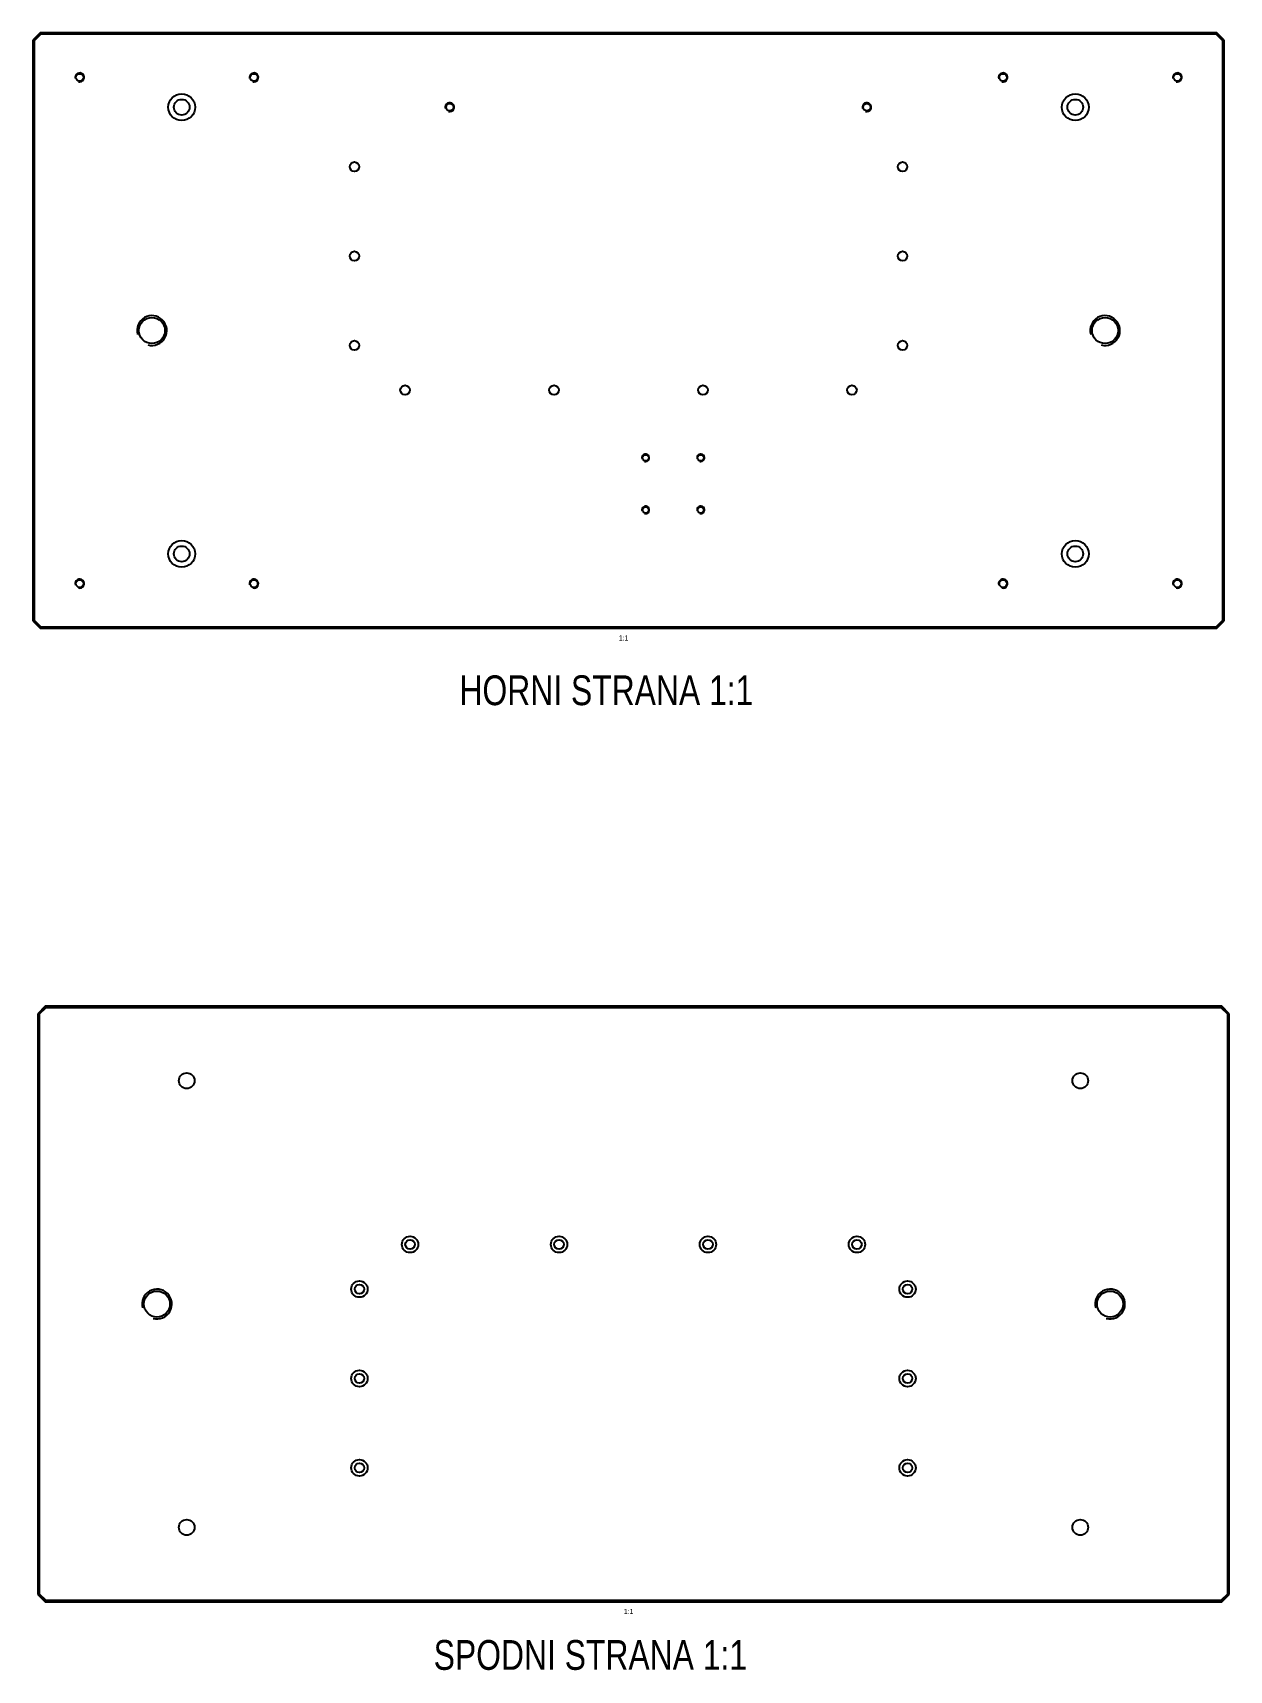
# Model space of a CAD drawing. Header units: millimetres. Extents: x 0 to 1582, y -523 to 577.
# Drawn here: x 779 to 1582, y -523 to 577 of the extents above; entities that cross this region are included whole.
import ezdxf

# ---------------------------------------------------------------- set-up
doc = ezdxf.new("R2010")
doc.units = ezdxf.units.MM
doc.header["$LTSCALE"] = 32.67
doc.layers.get('0').update_dxf_attribs({"linetype": 'CONTINUOUS'})
doc.styles.get("Standard").update_dxf_attribs({"font": 'txt', "width": 0.8})

msp = doc.modelspace()

# ---------------------------------------------------------------- linework, layer by layer
at = {"color": 7, "linetype": 'CONTINUOUS'}
for p, q in [((783.7712, 577.1071), (778.7712, 572.1071)), ((778.7712, 572.1071), (778.7712, 182.1071)), ((778.7712, 572.1071), (779.7712, 571.6929)), ((784.1854, 576.1071), (779.7712, 571.6929)), ((783.7712, 577.1071), (784.1854, 576.1071)), ((1573.7712, 577.1071), (783.7712, 577.1071)), ((1573.357, 576.1071), (784.1854, 576.1071)), ((1573.7712, 577.1071), (1573.357, 576.1071)), ((1577.7712, 571.6929), (1573.357, 576.1071)), ((1578.7712, 572.1071), (1573.7712, 577.1071)), ((1578.7712, 572.1071), (1577.7712, 571.6929)), ((1578.7712, 182.1071), (1578.7712, 572.1071)), ((779.7712, 571.6929), (779.7712, 182.5213)), ((1577.7712, 182.5213), (1577.7712, 571.6929)), ((778.7712, 182.1071), (779.7712, 182.5213)), ((778.7712, 182.1071), (783.7712, 177.1071)), ((779.7712, 182.5213), (784.1854, 178.1071)), ((783.7712, 177.1071), (784.1854, 178.1071)), ((783.7712, 177.1071), (1573.7712, 177.1071)), ((784.1854, 178.1071), (1573.357, 178.1071)), ((1573.357, 178.1071), (1577.7712, 182.5213)), ((1573.7712, 177.1071), (1573.357, 178.1071)), ((1573.7712, 177.1071), (1578.7712, 182.1071)), ((1578.7712, 182.1071), (1577.7712, 182.5213)), ((787.1271, -76.7306), (782.1271, -81.7306)), ((787.1271, -76.7306), (787.5413, -77.7306)), ((1577.1271, -76.7306), (787.1271, -76.7306)), ((1577.1271, -76.7306), (1576.7129, -77.7306)), ((1582.1271, -81.7306), (1577.1271, -76.7306)), ((782.1271, -81.7306), (782.1271, -471.7306)), ((782.1271, -81.7306), (783.1271, -82.1448)), ((787.5413, -77.7306), (783.1271, -82.1448)), ((783.1271, -82.1448), (783.1271, -471.3164)), ((1576.7129, -77.7306), (787.5413, -77.7306)), ((1581.1271, -82.1448), (1576.7129, -77.7306)), ((1582.1271, -81.7306), (1581.1271, -82.1448)), ((1581.1271, -471.3164), (1581.1271, -82.1448)), ((1582.1271, -471.7306), (1582.1271, -81.7306)), ((782.1271, -471.7306), (783.1271, -471.3164)), ((782.1271, -471.7306), (787.1271, -476.7306)), ((783.1271, -471.3164), (787.5413, -475.7306)), ((1576.7129, -475.7306), (1581.1271, -471.3164)), ((1577.1271, -476.7306), (1582.1271, -471.7306)), ((1582.1271, -471.7306), (1581.1271, -471.3164)), ((787.1271, -476.7306), (787.5413, -475.7306)), ((787.1271, -476.7306), (1577.1271, -476.7306)), ((787.5413, -475.7306), (1576.7129, -475.7306)), ((1577.1271, -476.7306), (1576.7129, -475.7306))]:
    msp.add_line(p, q, dxfattribs=at)
for centre, radius in [((810.2712, 547.1071), 2.5), ((927.2712, 547.1071), 2.5), ((1430.2712, 547.1071), 2.5), ((1547.2712, 547.1071), 2.5), ((878.7712, 527.1071), 9), ((878.7712, 527.1071), 5.25), ((1058.7712, 527.1071), 2.5), ((1338.7712, 527.1071), 2.5), ((1478.7712, 527.1071), 9), ((1478.7712, 527.1071), 5.25), ((994.7712, 487.1071), 3.2), ((1362.7712, 487.1071), 3.2), ((994.7712, 427.1071), 3.2), ((1362.7712, 427.1071), 3.2), ((858.7712, 377.1071), 8.75), ((1498.7712, 377.1071), 8.75), ((994.7712, 367.1071), 3.2), ((1362.7712, 367.1071), 3.2), ((1028.7712, 337.1071), 3.2), ((1128.7712, 337.1071), 3.2), ((1228.7712, 337.1071), 3.2), ((1328.7712, 337.1071), 3.2), ((1190.2712, 291.6071), 2.1), ((1227.2712, 291.6071), 2.1), ((1190.2712, 256.6071), 2.1), ((1227.2712, 256.6071), 2.1), ((878.7712, 227.1071), 9), ((878.7712, 227.1071), 5.25), ((1478.7712, 227.1071), 9), ((1478.7712, 227.1071), 5.25), ((810.2712, 207.1071), 2.5), ((927.2712, 207.1071), 2.5), ((1430.2712, 207.1071), 2.5), ((1547.2712, 207.1071), 2.5), ((882.1271, -126.7306), 5.25), ((1482.1271, -126.7306), 5.25), ((1032.1271, -236.7306), 5.5), ((1032.1271, -236.7306), 3.2), ((1132.1271, -236.7306), 5.5), ((1132.1271, -236.7306), 3.2), ((1232.1271, -236.7306), 5.5), ((1232.1271, -236.7306), 3.2), ((1332.1271, -236.7306), 5.5), ((1332.1271, -236.7306), 3.2), ((998.1271, -266.7306), 5.5), ((998.1271, -266.7306), 3.2), ((1366.1271, -266.7306), 5.5), ((1366.1271, -266.7306), 3.2), ((862.1271, -276.7306), 8.75), ((1502.1271, -276.7306), 8.75), ((998.1271, -326.7306), 5.5), ((998.1271, -326.7306), 3.2), ((1366.1271, -326.7306), 5.5), ((1366.1271, -326.7306), 3.2), ((998.1271, -386.7306), 5.5), ((998.1271, -386.7306), 3.2), ((1366.1271, -386.7306), 5.5), ((1366.1271, -386.7306), 3.2), ((882.1271, -426.7306), 5.25), ((1482.1271, -426.7306), 5.25)]:
    msp.add_circle(centre, radius, dxfattribs=at)
at = {"color": 2, "linetype": 'CONTINUOUS'}
for centre, radius in [((810.2712, 547.1071), 3), ((927.2712, 547.1071), 3), ((1430.2712, 547.1071), 3), ((1547.2712, 547.1071), 3), ((1058.7712, 527.1071), 3), ((1338.7712, 527.1071), 3), ((858.7712, 377.1071), 10), ((1498.7712, 377.1071), 10), ((1190.2712, 291.6071), 2.5), ((1227.2712, 291.6071), 2.5), ((1190.2712, 256.6071), 2.5), ((1227.2712, 256.6071), 2.5), ((810.2712, 207.1071), 3), ((927.2712, 207.1071), 3), ((1430.2712, 207.1071), 3), ((1547.2712, 207.1071), 3), ((862.1271, -276.7306), 10), ((1502.1271, -276.7306), 10)]:
    msp.add_arc(centre, radius, 255, 195, dxfattribs=at)

# ---------------------------------------------------------------- texts
at = {"color": 2, "linetype": 'CONTINUOUS', "line_spacing_factor": 0.9}
for s, insert, char_height, width, attachment_point in [('1:1', (1178.7712, 172.3871), 3.5, 7.875, 3), ('HORNI STRANA 1:1', (1065.2572, 145.4916), 20, 359.285714, 1), ('1:1', (1182.1271, -481.4506), 3.5, 7.875, 3), ('SPODNI STRANA 1:1', (1047.9587, -502.4109), 20, 386.428571, 1)]:
    msp.add_mtext(s, dxfattribs=dict(at, insert=insert, char_height=char_height, width=width, attachment_point=attachment_point))

doc.saveas('drawing.dxf')
